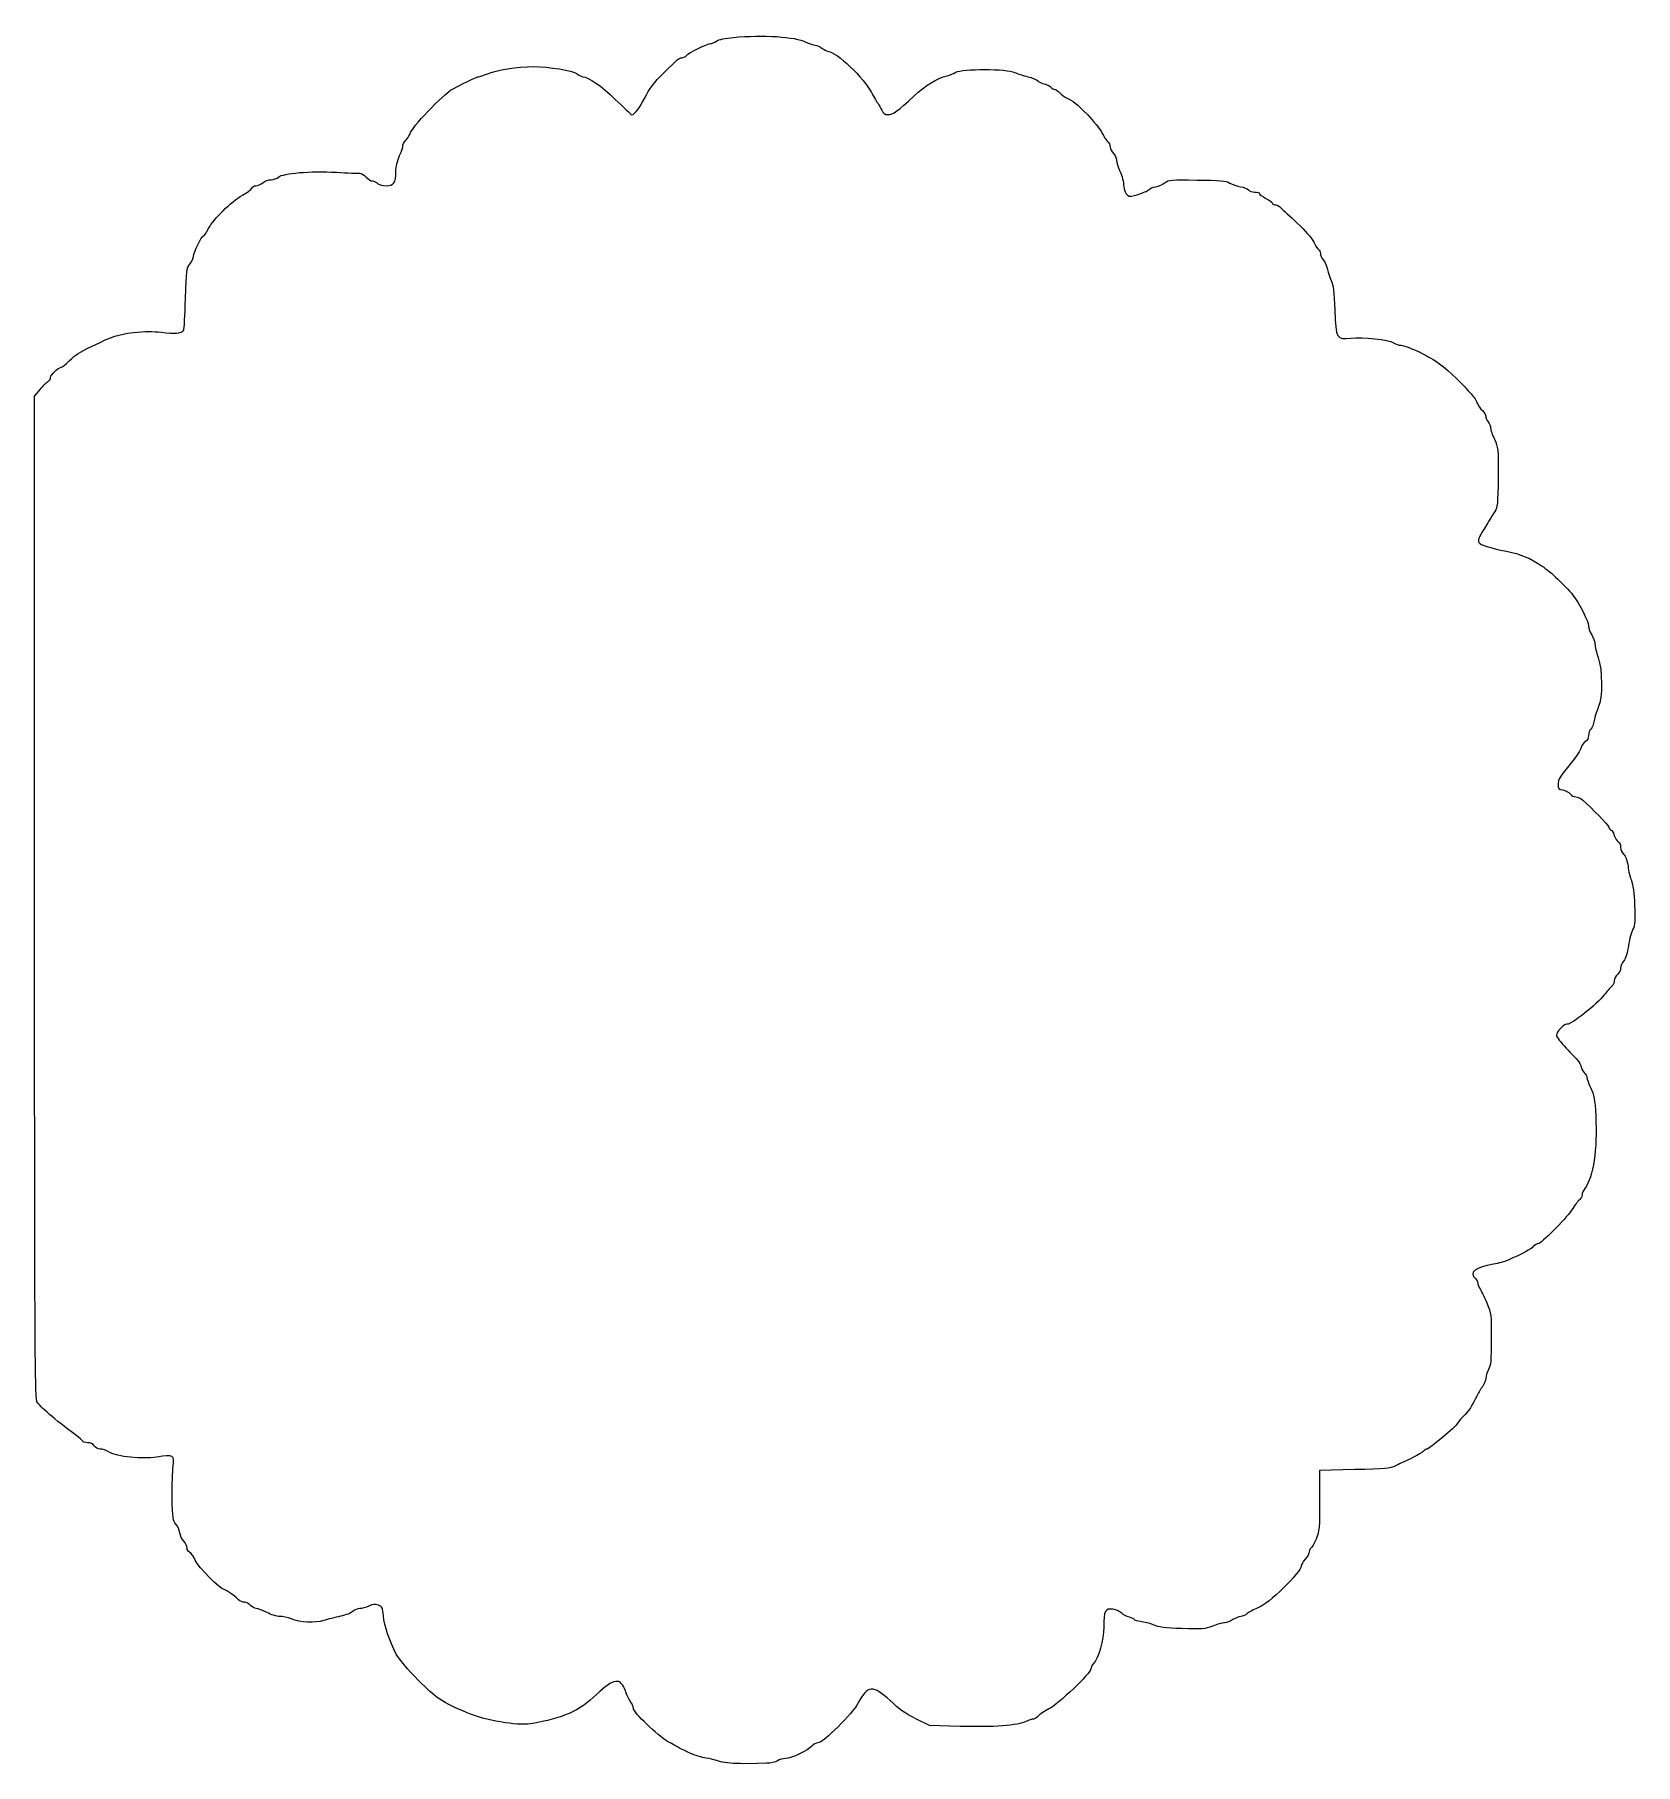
# Model space of a CAD drawing. Header units: centimetres. Extents: x -14.6 to 7, y -1 to 7.
# Drawn here: x 0.23 to 7.02, y -0.38 to 6.96 of the extents above; entities that cross this region are included whole.
import ezdxf

# ---------------------------------------------------------------- set-up
doc = ezdxf.new("R2010")
doc.units = ezdxf.units.CM
doc.header["$MEASUREMENT"] = 0
doc.layers.add('Layer 1', color=7, linetype='Continuous')

msp = doc.modelspace()

# ---------------------------------------------------------------- linework, layer by layer
at = {"layer": 'Layer 1', "color": 92}
msp.add_open_spline([(3.19037, 6.94553), (3.15833, 6.94285), (3.12772, 6.93615), (3.11886, 6.93011), (3.11886, 6.93011), (3.11065, 6.92408), (3.09909, 6.91939), (3.09364, 6.91939), (3.09364, 6.91939), (3.07935, 6.91939), (3.00032, 6.88052), (2.99077, 6.86912), (2.99077, 6.86912), (2.98603, 6.86376), (2.97783, 6.85907), (2.97172, 6.85907), (2.97172, 6.85907), (2.96013, 6.85907), (2.95809, 6.85772), (2.89137, 6.79137), (2.89137, 6.79137), (2.8566, 6.75718), (2.83414, 6.72769), (2.81302, 6.6868), (2.81302, 6.6868), (2.78781, 6.63787), (2.76466, 6.61038), (2.75579, 6.6191), (2.75579, 6.6191), (2.75444, 6.62044), (2.72447, 6.64926), (2.68904, 6.68278), (2.68904, 6.68278), (2.63046, 6.73975), (2.57463, 6.77863), (2.55214, 6.77863), (2.55214, 6.77863), (2.54738, 6.77863), (2.53579, 6.78399), (2.52693, 6.7907), (2.52693, 6.7907), (2.50788, 6.80544), (2.40911, 6.82153), (2.34032, 6.82153), (2.34032, 6.82153), (2.27494, 6.82153), (2.18297, 6.80745), (2.14688, 6.79137), (2.14688, 6.79137), (2.13053, 6.78466), (2.11352, 6.77863), (2.10873, 6.77863), (2.10873, 6.77863), (2.10193, 6.77863), (2.06719, 6.76187), (1.9984, 6.72635), (1.9984, 6.72635), (1.96162, 6.70624), (1.81925, 6.55743), (1.81925, 6.53799), (1.81925, 6.53799), (1.81925, 6.53464), (1.8111, 6.52258), (1.80157, 6.51118), (1.80157, 6.51118), (1.79202, 6.49979), (1.78588, 6.48839), (1.78795, 6.48504), (1.78795, 6.48504), (1.78999, 6.48169), (1.78385, 6.46359), (1.7743, 6.44415), (1.7743, 6.44415), (1.76408, 6.42136), (1.75794, 6.39656), (1.75794, 6.37511), (1.75794, 6.37511), (1.75794, 6.32819), (1.7498, 6.31613), (1.71709, 6.31613), (1.71709, 6.31613), (1.70278, 6.31613), (1.68643, 6.32082), (1.68032, 6.32618), (1.68032, 6.32618), (1.67487, 6.33155), (1.66534, 6.33624), (1.6592, 6.33624), (1.6592, 6.33624), (1.65306, 6.33624), (1.64148, 6.34361), (1.63264, 6.35299), (1.63264, 6.35299), (1.62446, 6.36171), (1.61152, 6.36908), (1.60404, 6.36908), (1.60404, 6.36908), (1.59724, 6.36841), (1.55295, 6.37042), (1.50596, 6.3731), (1.50596, 6.3731), (1.39629, 6.37913), (1.27915, 6.36975), (1.26074, 6.35299), (1.26074, 6.35299), (1.25325, 6.34629), (1.23894, 6.3416), (1.22873, 6.3416), (1.22873, 6.3416), (1.21851, 6.3416), (1.20216, 6.33557), (1.19332, 6.32886), (1.19332, 6.32886), (1.18446, 6.32149), (1.1715, 6.31613), (1.16403, 6.31613), (1.16403, 6.31613), (1.15721, 6.31613), (1.14972, 6.31144), (1.14768, 6.30607), (1.14768, 6.30607), (1.14562, 6.30071), (1.12726, 6.2873), (1.10749, 6.27591), (1.10749, 6.27591), (1.05915, 6.24843), (0.98422, 6.17536), (0.96377, 6.13448), (0.96377, 6.13448), (0.95422, 6.11638), (0.94401, 6.10163), (0.94128, 6.10163), (0.94128, 6.10163), (0.93313, 6.10163), (0.89977, 6.03259), (0.89977, 6.01651), (0.89977, 6.01651), (0.89977, 6.00913), (0.89292, 5.99438), (0.88411, 5.98366), (0.88411, 5.98366), (0.86976, 5.96556), (0.8691, 5.95618), (0.86569, 5.83686), (0.86569, 5.83686), (0.86368, 5.76716), (0.86024, 5.70616), (0.85754, 5.70214), (0.85754, 5.70214), (0.84868, 5.6894), (0.81732, 5.68672), (0.76353, 5.6941), (0.76353, 5.6941), (0.72742, 5.69879), (0.69337, 5.69812), (0.64434, 5.69275), (0.64434, 5.69275), (0.57759, 5.68471), (0.55988, 5.67868), (0.46929, 5.63511), (0.46929, 5.63511), (0.40934, 5.60629), (0.40254, 5.60159), (0.37256, 5.57277), (0.37256, 5.57277), (0.3569, 5.55735), (0.34123, 5.54529), (0.33782, 5.54529), (0.33782, 5.54529), (0.32626, 5.54462), (0.29356, 5.51311), (0.29356, 5.50239), (0.29356, 5.50239), (0.29356, 5.49703), (0.28945, 5.48965), (0.28403, 5.48697), (0.28403, 5.48697), (0.27858, 5.48429), (0.26358, 5.4682), (0.24995, 5.45279), (0.24995, 5.45279), (0.24995, 5.45279), (0.22545, 5.42329), (0.22545, 5.42329), (0.22545, 5.42329), (0.22545, 5.42329), (0.22545, 3.29914), (0.22545, 3.29914), (0.22545, 3.29914), (0.22545, 1.47995), (0.2268, 1.17163), (0.23498, 1.1562), (0.23498, 1.1562), (0.24657, 1.13408), (0.31194, 1.07775), (0.39844, 1.01476), (0.39844, 1.01476), (0.41548, 1.00272), (0.42979, 0.98999), (0.42979, 0.98663), (0.42979, 0.98663), (0.42979, 0.98327), (0.43863, 0.98057), (0.45022, 0.98057), (0.45022, 0.98057), (0.46315, 0.98057), (0.47337, 0.97589), (0.47882, 0.96716), (0.47882, 0.96716), (0.48358, 0.95983), (0.49517, 0.95377), (0.50403, 0.95377), (0.50403, 0.95377), (0.51287, 0.95377), (0.52991, 0.94774), (0.54147, 0.94104), (0.54147, 0.94104), (0.57483, 0.92094), (0.68178, 0.90956), (0.74446, 0.91961), (0.74446, 0.91961), (0.8146, 0.93099), (0.82005, 0.92763), (0.81325, 0.88072), (0.81325, 0.88072), (0.81052, 0.85992), (0.80846, 0.7996), (0.80918, 0.74665), (0.80918, 0.74665), (0.81052, 0.65953), (0.8119, 0.64947), (0.82481, 0.6354), (0.82481, 0.6354), (0.83233, 0.62733), (0.83981, 0.61058), (0.84185, 0.59851), (0.84185, 0.59851), (0.84323, 0.58648), (0.85069, 0.57036), (0.8582, 0.56232), (0.8582, 0.56232), (0.86638, 0.55428), (0.87249, 0.54086), (0.87249, 0.53351), (0.87249, 0.53351), (0.87249, 0.52546), (0.87728, 0.51808), (0.8827, 0.51541), (0.8827, 0.51541), (0.88818, 0.5134), (0.89905, 0.49866), (0.90657, 0.48255), (0.90657, 0.48255), (0.92086, 0.45238), (1.01417, 0.35721), (1.02918, 0.35721), (1.02918, 0.35721), (1.03666, 0.35721), (1.06661, 0.33644), (1.09117, 0.31366), (1.09117, 0.31366), (1.09725, 0.30827), (1.10818, 0.30361), (1.11567, 0.30361), (1.11567, 0.30361), (1.12318, 0.30361), (1.13475, 0.29755), (1.14154, 0.29019), (1.14154, 0.29019), (1.14834, 0.28281), (1.15927, 0.27675), (1.16607, 0.27675), (1.16607, 0.27675), (1.1729, 0.27675), (1.19264, 0.2694), (1.21034, 0.26001), (1.21034, 0.26001), (1.22806, 0.25064), (1.25256, 0.24328), (1.2655, 0.24328), (1.2655, 0.24328), (1.27778, 0.24328), (1.29958, 0.23857), (1.31387, 0.23254), (1.31387, 0.23254), (1.35067, 0.21712), (1.41671, 0.21444), (1.45214, 0.22585), (1.45214, 0.22585), (1.46849, 0.23119), (1.50051, 0.23924), (1.52299, 0.24392), (1.52299, 0.24392), (1.54546, 0.24863), (1.5693, 0.258), (1.5761, 0.26472), (1.5761, 0.26472), (1.5829, 0.27141), (1.59586, 0.27675), (1.60472, 0.27675), (1.60472, 0.27675), (1.61356, 0.27675), (1.63126, 0.28146), (1.64354, 0.2875), (1.64354, 0.2875), (1.66055, 0.29554), (1.67076, 0.29623), (1.68442, 0.29086), (1.68442, 0.29086), (1.70005, 0.28482), (1.70278, 0.28014), (1.7055, 0.24527), (1.7055, 0.24527), (1.70892, 0.20304), (1.73072, 0.13936), (1.76001, 0.08374), (1.76001, 0.08374), (1.77157, 0.06228), (1.80972, 0.0167), (1.85333, -0.02754), (1.85333, -0.02754), (1.92826, -0.10329), (1.95345, -0.12004), (2.06108, -0.16629), (2.06108, -0.16629), (2.13394, -0.19778), (2.27563, -0.22191), (2.32944, -0.21254), (2.32944, -0.21254), (2.47041, -0.18841), (2.53444, -0.1596), (2.61004, -0.08787), (2.61004, -0.08787), (2.6829, -0.01815), (2.71222, -0.01482), (2.73198, -0.07244), (2.73198, -0.07244), (2.73741, -0.08853), (2.74762, -0.10933), (2.75444, -0.11869), (2.75444, -0.11869), (2.76056, -0.1274), (2.76601, -0.14015), (2.76601, -0.14687), (2.76601, -0.14687), (2.76601, -0.16362), (2.86888, -0.26281), (2.9111, -0.28694), (2.9111, -0.28694), (2.96286, -0.31642), (2.96355, -0.31642), (3.00577, -0.33652), (3.00577, -0.33652), (3.02691, -0.34658), (3.05755, -0.356), (3.07388, -0.35801), (3.07388, -0.35801), (3.09023, -0.35999), (3.10864, -0.3647), (3.11475, -0.36737), (3.11475, -0.36737), (3.13928, -0.3801), (3.22104, -0.38481), (3.33137, -0.3801), (3.33137, -0.3801), (3.34838, -0.37947), (3.36881, -0.37476), (3.37701, -0.36941), (3.37701, -0.36941), (3.38516, -0.36401), (3.40082, -0.35999), (3.41103, -0.35999), (3.41103, -0.35999), (3.43556, -0.35999), (3.50845, -0.32581), (3.52343, -0.30705), (3.52343, -0.30705), (3.53026, -0.29967), (3.54182, -0.29297), (3.54931, -0.29297), (3.54931, -0.29297), (3.5718, -0.29297), (3.69644, -0.16896), (3.72025, -0.12404), (3.72025, -0.12404), (3.75909, -0.049), (3.78362, -0.04696), (3.85514, -0.11398), (3.85514, -0.11398), (3.89329, -0.1502), (3.92258, -0.17097), (3.96481, -0.19111), (3.96481, -0.19111), (3.96481, -0.19111), (4.0227, -0.21923), (4.0227, -0.21923), (4.0227, -0.21923), (4.0227, -0.21923), (4.15211, -0.22326), (4.15211, -0.22326), (4.15211, -0.22326), (4.29104, -0.22797), (4.39867, -0.21992), (4.43204, -0.20249), (4.43204, -0.20249), (4.44294, -0.19714), (4.45725, -0.19243), (4.46339, -0.19243), (4.46339, -0.19243), (4.46953, -0.19243), (4.47903, -0.18709), (4.48381, -0.17971), (4.48381, -0.17971), (4.48858, -0.17298), (4.50903, -0.1596), (4.52877, -0.14954), (4.52877, -0.14954), (4.56896, -0.12943), (4.70723, 0.00262), (4.70723, 0.02074), (4.70723, 0.02074), (4.70723, 0.02675), (4.71196, 0.03614), (4.7181, 0.04284), (4.7181, 0.04284), (4.74059, 0.06697), (4.76171, 0.14338), (4.76171, 0.19836), (4.76171, 0.19836), (4.76171, 0.2667), (4.76853, 0.27945), (4.80121, 0.27345), (4.80121, 0.27345), (4.81552, 0.27075), (4.83185, 0.26339), (4.83799, 0.25665), (4.83799, 0.25665), (4.84412, 0.24995), (4.85913, 0.2426), (4.87069, 0.2399), (4.87069, 0.2399), (4.88159, 0.23723), (4.89114, 0.2332), (4.89114, 0.22984), (4.89114, 0.22984), (4.89114, 0.22717), (4.90543, 0.22315), (4.92382, 0.22048), (4.92382, 0.22048), (4.94152, 0.21847), (4.96536, 0.21177), (4.97626, 0.20574), (4.97626, 0.20574), (4.99123, 0.19836), (5.02396, 0.19434), (5.09207, 0.19166), (5.09207, 0.19166), (5.17787, 0.1883), (5.19081, 0.18963), (5.22351, 0.20238), (5.22351, 0.20238), (5.24325, 0.20974), (5.2664, 0.21643), (5.2746, 0.21643), (5.2746, 0.21643), (5.28275, 0.21643), (5.2991, 0.22249), (5.31003, 0.22984), (5.31003, 0.22984), (5.32159, 0.23723), (5.33657, 0.24328), (5.34339, 0.24328), (5.34339, 0.24328), (5.35088, 0.24328), (5.36313, 0.24863), (5.37062, 0.25532), (5.37062, 0.25532), (5.37879, 0.26204), (5.39922, 0.27276), (5.41629, 0.27945), (5.41629, 0.27945), (5.45986, 0.29488), (5.59948, 0.43095), (5.59948, 0.45776), (5.59948, 0.45776), (5.59948, 0.46175), (5.60697, 0.47453), (5.6165, 0.48591), (5.6165, 0.48591), (5.62605, 0.49662), (5.63356, 0.51139), (5.63356, 0.51808), (5.63356, 0.51808), (5.63356, 0.5248), (5.63692, 0.53149), (5.64105, 0.53282), (5.64105, 0.53282), (5.64512, 0.53417), (5.65465, 0.5516), (5.66285, 0.57171), (5.66285, 0.57171), (5.67645, 0.60523), (5.6778, 0.62129), (5.6778, 0.73594), (5.6778, 0.73594), (5.6778, 0.73594), (5.6778, 0.86328), (5.6778, 0.86328), (5.6778, 0.86328), (5.6778, 0.86328), (5.82766, 0.86662), (5.82766, 0.86662), (5.82766, 0.86662), (5.95093, 0.86934), (5.98093, 0.87201), (5.99795, 0.88138), (5.99795, 0.88138), (6.00951, 0.88741), (6.0388, 0.90149), (6.06332, 0.91287), (6.06332, 0.91287), (6.08854, 0.92427), (6.11238, 0.93834), (6.11714, 0.94372), (6.11714, 0.94372), (6.1219, 0.94909), (6.12939, 0.95377), (6.13349, 0.95377), (6.13349, 0.95377), (6.14233, 0.95377), (6.26017, 1.0523), (6.26017, 1.05968), (6.26017, 1.05968), (6.26017, 1.06235), (6.27174, 1.07643), (6.28605, 1.09119), (6.28605, 1.09119), (6.31195, 1.11734), (6.32352, 1.13541), (6.34598, 1.18168), (6.34598, 1.18168), (6.35212, 1.19441), (6.36304, 1.21184), (6.36984, 1.22121), (6.36984, 1.22121), (6.37664, 1.22992), (6.38278, 1.24468), (6.38278, 1.25338), (6.38278, 1.25338), (6.38278, 1.26212), (6.38821, 1.27886), (6.39434, 1.29093), (6.39434, 1.29093), (6.4039, 1.30836), (6.40593, 1.33181), (6.40593, 1.41962), (6.40593, 1.41962), (6.40662, 1.52284), (6.40593, 1.52887), (6.38686, 1.57379), (6.38686, 1.57379), (6.37596, 1.59994), (6.36304, 1.62674), (6.35826, 1.63412), (6.35826, 1.63412), (6.3528, 1.6415), (6.34873, 1.65222), (6.34873, 1.65825), (6.34873, 1.65825), (6.34873, 1.66428), (6.34397, 1.67301), (6.33852, 1.67767), (6.33852, 1.67767), (6.30923, 1.70183), (6.33918, 1.72596), (6.41548, 1.73868), (6.41548, 1.73868), (6.43726, 1.74204), (6.46385, 1.74874), (6.47472, 1.75411), (6.47472, 1.75411), (6.54145, 1.78427), (6.57484, 1.80168), (6.58439, 1.81308), (6.58439, 1.81308), (6.59119, 1.8198), (6.60006, 1.82518), (6.60413, 1.82518), (6.60413, 1.82518), (6.61776, 1.82518), (6.71925, 1.92635), (6.7465, 1.96726), (6.7465, 1.96726), (6.7601, 1.98803), (6.77579, 2.00882), (6.78122, 2.01284), (6.78122, 2.01284), (6.78667, 2.01753), (6.79146, 2.02626), (6.79146, 2.03229), (6.79146, 2.03229), (6.79146, 2.0383), (6.79688, 2.05102), (6.80302, 2.05975), (6.80302, 2.05975), (6.83982, 2.11071), (6.85617, 2.22398), (6.84932, 2.3681), (6.84932, 2.3681), (6.84525, 2.43713), (6.84183, 2.45793), (6.82823, 2.48605), (6.82823, 2.48605), (6.81937, 2.50484), (6.81188, 2.52495), (6.81188, 2.53032), (6.81188, 2.53032), (6.81188, 2.53632), (6.80781, 2.54439), (6.80236, 2.54841), (6.80236, 2.54841), (6.79688, 2.5531), (6.79074, 2.5645), (6.78804, 2.57455), (6.78804, 2.57455), (6.78532, 2.58461), (6.77918, 2.59734), (6.77373, 2.60268), (6.77373, 2.60268), (6.76897, 2.60805), (6.74579, 2.63221), (6.72335, 2.65565), (6.72335, 2.65565), (6.70086, 2.67978), (6.68248, 2.70391), (6.68248, 2.70994), (6.68248, 2.70994), (6.68248, 2.72468), (6.71311, 2.75688), (6.72674, 2.75688), (6.72674, 2.75688), (6.74852, 2.75688), (6.85205, 2.83864), (6.88681, 2.88287), (6.88681, 2.88287), (6.89975, 2.90031), (6.91475, 2.91706), (6.91949, 2.91973), (6.91949, 2.91973), (6.92356, 2.9224), (6.92769, 2.93182), (6.92769, 2.94053), (6.92769, 2.94053), (6.92769, 2.94926), (6.93378, 2.9613), (6.94129, 2.96802), (6.94129, 2.96802), (6.94878, 2.97471), (6.95492, 2.98678), (6.95492, 2.99482), (6.95492, 2.99482), (6.95492, 3.00286), (6.96037, 3.01694), (6.96786, 3.02567), (6.96786, 3.02567), (6.97534, 3.03504), (6.98421, 3.06319), (6.98828, 3.09134), (6.98828, 3.09134), (6.99238, 3.11814), (7.00122, 3.14965), (7.00736, 3.16106), (7.00736, 3.16106), (7.01622, 3.17783), (7.01757, 3.19656), (7.01416, 3.26229), (7.01416, 3.26229), (7.01215, 3.31187), (7.00667, 3.35277), (7.00056, 3.36682), (7.00056, 3.36682), (6.99508, 3.37958), (6.98828, 3.40707), (6.98624, 3.42781), (6.98624, 3.42781), (6.98286, 3.45263), (6.97672, 3.47006), (6.96786, 3.47808), (6.96786, 3.47808), (6.96106, 3.48414), (6.95492, 3.49819), (6.95492, 3.50893), (6.95492, 3.50893), (6.95492, 3.51965), (6.95084, 3.5297), (6.9447, 3.53171), (6.9447, 3.53171), (6.93925, 3.53375), (6.93177, 3.54579), (6.92769, 3.55851), (6.92769, 3.55851), (6.92356, 3.57127), (6.91748, 3.58132), (6.91404, 3.58132), (6.91404, 3.58132), (6.91063, 3.58132), (6.90655, 3.58669), (6.90454, 3.59339), (6.90454, 3.59339), (6.90041, 3.60548), (6.83503, 3.6725), (6.79487, 3.70734), (6.79487, 3.70734), (6.78532, 3.71538), (6.77172, 3.72208), (6.76487, 3.72208), (6.76487, 3.72208), (6.75807, 3.72208), (6.74717, 3.72745), (6.74105, 3.73483), (6.74105, 3.73483), (6.73492, 3.74153), (6.72063, 3.74891), (6.70904, 3.75158), (6.70904, 3.75158), (6.69269, 3.75425), (6.68928, 3.75827), (6.68928, 3.7737), (6.68928, 3.7737), (6.68996, 3.79717), (6.69676, 3.80854), (6.74513, 3.86689), (6.74513, 3.86689), (6.76624, 3.89234), (6.78601, 3.92184), (6.78804, 3.93189), (6.78804, 3.93189), (6.79074, 3.94195), (6.79895, 3.95332), (6.80574, 3.95737), (6.80574, 3.95737), (6.81395, 3.96139), (6.81868, 3.97145), (6.81868, 3.98283), (6.81868, 3.98283), (6.81868, 3.99354), (6.82278, 4.00563), (6.82823, 4.00963), (6.82823, 4.00963), (6.83368, 4.01434), (6.84048, 4.03042), (6.84252, 4.04585), (6.84252, 4.04585), (6.84525, 4.06125), (6.85345, 4.08673), (6.86025, 4.10215), (6.86025, 4.10215), (6.87861, 4.14303), (6.87861, 4.26035), (6.85956, 4.31395), (6.85956, 4.31395), (6.85205, 4.33475), (6.84594, 4.3602), (6.84594, 4.37026), (6.84594, 4.37026), (6.84594, 4.38097), (6.83982, 4.39841), (6.83231, 4.40915), (6.83231, 4.40915), (6.82482, 4.42053), (6.81868, 4.43727), (6.81868, 4.44733), (6.81868, 4.44733), (6.81868, 4.46744), (6.78053, 4.54253), (6.75264, 4.57806), (6.75264, 4.57806), (6.71788, 4.62095), (6.65932, 4.67659), (6.61982, 4.70339), (6.61982, 4.70339), (6.57347, 4.7349), (6.53058, 4.753), (6.47131, 4.76438), (6.47131, 4.76438), (6.39842, 4.77914), (6.36032, 4.79121), (6.35349, 4.80192), (6.35349, 4.80192), (6.34873, 4.80999), (6.35212, 4.82071), (6.3664, 4.84415), (6.3664, 4.84415), (6.37733, 4.86092), (6.39096, 4.88371), (6.39707, 4.89511), (6.39707, 4.89511), (6.40321, 4.90582), (6.41342, 4.92257), (6.42091, 4.93331), (6.42091, 4.93331), (6.4325, 4.95006), (6.43385, 4.96615), (6.43522, 5.07876), (6.43522, 5.07876), (6.43591, 5.19874), (6.43522, 5.20679), (6.41956, 5.23964), (6.41956, 5.23964), (6.4107, 5.2584), (6.40321, 5.27985), (6.40321, 5.28722), (6.40321, 5.28722), (6.40321, 5.2946), (6.39842, 5.30667), (6.39299, 5.31337), (6.39299, 5.31337), (6.38754, 5.32074), (6.38278, 5.33147), (6.38278, 5.3375), (6.38278, 5.3375), (6.38278, 5.34353), (6.37664, 5.35425), (6.36847, 5.36163), (6.36847, 5.36163), (6.36098, 5.36833), (6.35011, 5.38375), (6.34532, 5.39581), (6.34532, 5.39581), (6.34055, 5.40721), (6.32762, 5.42597), (6.31669, 5.4367), (6.31669, 5.4367), (6.30648, 5.44809), (6.29288, 5.46284), (6.28674, 5.46955), (6.28674, 5.46955), (6.25814, 5.50172), (6.18387, 5.56607), (6.16006, 5.57813), (6.16006, 5.57813), (6.14577, 5.58618), (6.12939, 5.59489), (6.12397, 5.59824), (6.12397, 5.59824), (6.09941, 5.61366), (6.03472, 5.63913), (6.02178, 5.63913), (6.02178, 5.63913), (6.0143, 5.63913), (6.00067, 5.64382), (5.99181, 5.64985), (5.99181, 5.64985), (5.97138, 5.66259), (5.86034, 5.67465), (5.81062, 5.66929), (5.81062, 5.66929), (5.74866, 5.66259), (5.74659, 5.66594), (5.74252, 5.78794), (5.74252, 5.78794), (5.7391, 5.86502), (5.73572, 5.89585), (5.72685, 5.91328), (5.72685, 5.91328), (5.72072, 5.92535), (5.71392, 5.94612), (5.71122, 5.9602), (5.71122, 5.9602), (5.70846, 5.97361), (5.70098, 5.9917), (5.69415, 6.00042), (5.69415, 6.00042), (5.68666, 6.00913), (5.68121, 6.02187), (5.68121, 6.02857), (5.68121, 6.02857), (5.68121, 6.03527), (5.6778, 6.04265), (5.67441, 6.04466), (5.67441, 6.04466), (5.67034, 6.04734), (5.66079, 6.06141), (5.6533, 6.07683), (5.6533, 6.07683), (5.64512, 6.09225), (5.61377, 6.12844), (5.58313, 6.15659), (5.58313, 6.15659), (5.55318, 6.18542), (5.52183, 6.21491), (5.51368, 6.22229), (5.51368, 6.22229), (5.5055, 6.22966), (5.49389, 6.23569), (5.4878, 6.23569), (5.4878, 6.23569), (5.48166, 6.23569), (5.47688, 6.23837), (5.47688, 6.2424), (5.47688, 6.2424), (5.47688, 6.24575), (5.46462, 6.25513), (5.44965, 6.2625), (5.44965, 6.2625), (5.43465, 6.26988), (5.42237, 6.27926), (5.42237, 6.28261), (5.42237, 6.28261), (5.42237, 6.28663), (5.41356, 6.28932), (5.40263, 6.28932), (5.40263, 6.28932), (5.39176, 6.28932), (5.37948, 6.29334), (5.37541, 6.2987), (5.37541, 6.2987), (5.37133, 6.30339), (5.35633, 6.30943), (5.34204, 6.31211), (5.34204, 6.31211), (5.32839, 6.31412), (5.30797, 6.32149), (5.2964, 6.32752), (5.2964, 6.32752), (5.27936, 6.33758), (5.25552, 6.33959), (5.15744, 6.34026), (5.15744, 6.34026), (5.04984, 6.3416), (5.0369, 6.34093), (5.0219, 6.32953), (5.0219, 6.32953), (5.01303, 6.32216), (4.99533, 6.31478), (4.9824, 6.31211), (4.9824, 6.31211), (4.97015, 6.31009), (4.95652, 6.30406), (4.95242, 6.29937), (4.95242, 6.29937), (4.94832, 6.29401), (4.92789, 6.28529), (4.90815, 6.27859), (4.90815, 6.27859), (4.86114, 6.26451), (4.85299, 6.27055), (4.84619, 6.32015), (4.84619, 6.32015), (4.84412, 6.34026), (4.83597, 6.36774), (4.82912, 6.38114), (4.82912, 6.38114), (4.82163, 6.39522), (4.81618, 6.41399), (4.81618, 6.42404), (4.81618, 6.42404), (4.81618, 6.43343), (4.81007, 6.44683), (4.80256, 6.45354), (4.80256, 6.45354), (4.7951, 6.46024), (4.78896, 6.47231), (4.78896, 6.48035), (4.78896, 6.48035), (4.78896, 6.48906), (4.7842, 6.49912), (4.77806, 6.50448), (4.77806, 6.50448), (4.77192, 6.50917), (4.76171, 6.52526), (4.75422, 6.54067), (4.75422, 6.54067), (4.74673, 6.55542), (4.71948, 6.59028), (4.69223, 6.61776), (4.69223, 6.61776), (4.64592, 6.66535), (4.6323, 6.67608), (4.60163, 6.69015), (4.60163, 6.69015), (4.59415, 6.69417), (4.5819, 6.70289), (4.57507, 6.71093), (4.57507, 6.71093), (4.56758, 6.71831), (4.55806, 6.72501), (4.55398, 6.72501), (4.55398, 6.72501), (4.54919, 6.72501), (4.54171, 6.72903), (4.53763, 6.73439), (4.53763, 6.73439), (4.53284, 6.73975), (4.52059, 6.74645), (4.50969, 6.74847), (4.50969, 6.74847), (4.49882, 6.75048), (4.48654, 6.75651), (4.48247, 6.76187), (4.48247, 6.76187), (4.47836, 6.76656), (4.45929, 6.77461), (4.43952, 6.77863), (4.43952, 6.77863), (4.41979, 6.78332), (4.39528, 6.79204), (4.3837, 6.7974), (4.3837, 6.7974), (4.35372, 6.81281), (4.15824, 6.81281), (4.13438, 6.79807), (4.13438, 6.79807), (4.12552, 6.79204), (4.10919, 6.78533), (4.09763, 6.78265), (4.09763, 6.78265), (4.05403, 6.7726), (4.00569, 6.74243), (3.95661, 6.69618), (3.95661, 6.69618), (3.88922, 6.63385), (3.86739, 6.61776), (3.84559, 6.61776), (3.84559, 6.61776), (3.83334, 6.61776), (3.82585, 6.62312), (3.8204, 6.63653), (3.8204, 6.63653), (3.81564, 6.64658), (3.80884, 6.65932), (3.80405, 6.66468), (3.80405, 6.66468), (3.79997, 6.67004), (3.78703, 6.69149), (3.77682, 6.7116), (3.77682, 6.7116), (3.74547, 6.77193), (3.62559, 6.88588), (3.59429, 6.88588), (3.59429, 6.88588), (3.5895, 6.88588), (3.57722, 6.89191), (3.56769, 6.89928), (3.56769, 6.89928), (3.55814, 6.90666), (3.54454, 6.91269), (3.53772, 6.91269), (3.53772, 6.91269), (3.53092, 6.91269), (3.51322, 6.91872), (3.49824, 6.92609), (3.49824, 6.92609), (3.4526, 6.94888), (3.31637, 6.9576), (3.19037, 6.94553)], degree=3, knots=[0, 0, 0, 0, 0.0037736, 0.0037736, 0.0037736, 0.0037736, 0.0075472, 0.0075472, 0.0075472, 0.0075472, 0.0113208, 0.0113208, 0.0113208, 0.0113208, 0.0150943, 0.0150943, 0.0150943, 0.0150943, 0.0188679, 0.0188679, 0.0188679, 0.0188679, 0.0226415, 0.0226415, 0.0226415, 0.0226415, 0.0264151, 0.0264151, 0.0264151, 0.0264151, 0.0301887, 0.0301887, 0.0301887, 0.0301887, 0.0339623, 0.0339623, 0.0339623, 0.0339623, 0.0377358, 0.0377358, 0.0377358, 0.0377358, 0.0415094, 0.0415094, 0.0415094, 0.0415094, 0.045283, 0.045283, 0.045283, 0.045283, 0.0490566, 0.0490566, 0.0490566, 0.0490566, 0.0528302, 0.0528302, 0.0528302, 0.0528302, 0.0566038, 0.0566038, 0.0566038, 0.0566038, 0.0603774, 0.0603774, 0.0603774, 0.0603774, 0.0641509, 0.0641509, 0.0641509, 0.0641509, 0.0679245, 0.0679245, 0.0679245, 0.0679245, 0.0716981, 0.0716981, 0.0716981, 0.0716981, 0.0754717, 0.0754717, 0.0754717, 0.0754717, 0.0792453, 0.0792453, 0.0792453, 0.0792453, 0.0830189, 0.0830189, 0.0830189, 0.0830189, 0.0867925, 0.0867925, 0.0867925, 0.0867925, 0.090566, 0.090566, 0.090566, 0.090566, 0.0943396, 0.0943396, 0.0943396, 0.0943396, 0.0981132, 0.0981132, 0.0981132, 0.0981132, 0.1018868, 0.1018868, 0.1018868, 0.1018868, 0.1056604, 0.1056604, 0.1056604, 0.1056604, 0.109434, 0.109434, 0.109434, 0.109434, 0.1132075, 0.1132075, 0.1132075, 0.1132075, 0.1169811, 0.1169811, 0.1169811, 0.1169811, 0.1207547, 0.1207547, 0.1207547, 0.1207547, 0.1245283, 0.1245283, 0.1245283, 0.1245283, 0.1283019, 0.1283019, 0.1283019, 0.1283019, 0.1320755, 0.1320755, 0.1320755, 0.1320755, 0.1358491, 0.1358491, 0.1358491, 0.1358491, 0.1396226, 0.1396226, 0.1396226, 0.1396226, 0.1433962, 0.1433962, 0.1433962, 0.1433962, 0.1471698, 0.1471698, 0.1471698, 0.1471698, 0.1509434, 0.1509434, 0.1509434, 0.1509434, 0.154717, 0.154717, 0.154717, 0.154717, 0.1584906, 0.1584906, 0.1584906, 0.1584906, 0.1622642, 0.1622642, 0.1622642, 0.1622642, 0.1660377, 0.1660377, 0.1660377, 0.1660377, 0.1698113, 0.1698113, 0.1698113, 0.1698113, 0.1735849, 0.1735849, 0.1735849, 0.1735849, 0.1773585, 0.1773585, 0.1773585, 0.1773585, 0.1811321, 0.1811321, 0.1811321, 0.1811321, 0.1849057, 0.1849057, 0.1849057, 0.1849057, 0.1886792, 0.1886792, 0.1886792, 0.1886792, 0.1924528, 0.1924528, 0.1924528, 0.1924528, 0.1962264, 0.1962264, 0.1962264, 0.1962264, 0.2, 0.2, 0.2, 0.2, 0.2037736, 0.2037736, 0.2037736, 0.2037736, 0.2075472, 0.2075472, 0.2075472, 0.2075472, 0.2113208, 0.2113208, 0.2113208, 0.2113208, 0.2150943, 0.2150943, 0.2150943, 0.2150943, 0.2188679, 0.2188679, 0.2188679, 0.2188679, 0.2226415, 0.2226415, 0.2226415, 0.2226415, 0.2264151, 0.2264151, 0.2264151, 0.2264151, 0.2301887, 0.2301887, 0.2301887, 0.2301887, 0.2339623, 0.2339623, 0.2339623, 0.2339623, 0.2377358, 0.2377358, 0.2377358, 0.2377358, 0.2415094, 0.2415094, 0.2415094, 0.2415094, 0.245283, 0.245283, 0.245283, 0.245283, 0.2490566, 0.2490566, 0.2490566, 0.2490566, 0.2528302, 0.2528302, 0.2528302, 0.2528302, 0.2566038, 0.2566038, 0.2566038, 0.2566038, 0.2603774, 0.2603774, 0.2603774, 0.2603774, 0.2641509, 0.2641509, 0.2641509, 0.2641509, 0.2679245, 0.2679245, 0.2679245, 0.2679245, 0.2716981, 0.2716981, 0.2716981, 0.2716981, 0.2754717, 0.2754717, 0.2754717, 0.2754717, 0.2792453, 0.2792453, 0.2792453, 0.2792453, 0.2830189, 0.2830189, 0.2830189, 0.2830189, 0.2867925, 0.2867925, 0.2867925, 0.2867925, 0.290566, 0.290566, 0.290566, 0.290566, 0.2943396, 0.2943396, 0.2943396, 0.2943396, 0.2981132, 0.2981132, 0.2981132, 0.2981132, 0.3018868, 0.3018868, 0.3018868, 0.3018868, 0.3056604, 0.3056604, 0.3056604, 0.3056604, 0.309434, 0.309434, 0.309434, 0.309434, 0.3132075, 0.3132075, 0.3132075, 0.3132075, 0.3169811, 0.3169811, 0.3169811, 0.3169811, 0.3207547, 0.3207547, 0.3207547, 0.3207547, 0.3245283, 0.3245283, 0.3245283, 0.3245283, 0.3283019, 0.3283019, 0.3283019, 0.3283019, 0.3320755, 0.3320755, 0.3320755, 0.3320755, 0.3358491, 0.3358491, 0.3358491, 0.3358491, 0.3396226, 0.3396226, 0.3396226, 0.3396226, 0.3433962, 0.3433962, 0.3433962, 0.3433962, 0.3471698, 0.3471698, 0.3471698, 0.3471698, 0.3509434, 0.3509434, 0.3509434, 0.3509434, 0.354717, 0.354717, 0.354717, 0.354717, 0.3584906, 0.3584906, 0.3584906, 0.3584906, 0.3622642, 0.3622642, 0.3622642, 0.3622642, 0.3660377, 0.3660377, 0.3660377, 0.3660377, 0.3698113, 0.3698113, 0.3698113, 0.3698113, 0.3735849, 0.3735849, 0.3735849, 0.3735849, 0.3773585, 0.3773585, 0.3773585, 0.3773585, 0.3811321, 0.3811321, 0.3811321, 0.3811321, 0.3849057, 0.3849057, 0.3849057, 0.3849057, 0.3886792, 0.3886792, 0.3886792, 0.3886792, 0.3924528, 0.3924528, 0.3924528, 0.3924528, 0.3962264, 0.3962264, 0.3962264, 0.3962264, 0.4, 0.4, 0.4, 0.4, 0.4037736, 0.4037736, 0.4037736, 0.4037736, 0.4075472, 0.4075472, 0.4075472, 0.4075472, 0.4113208, 0.4113208, 0.4113208, 0.4113208, 0.4150943, 0.4150943, 0.4150943, 0.4150943, 0.4188679, 0.4188679, 0.4188679, 0.4188679, 0.4226415, 0.4226415, 0.4226415, 0.4226415, 0.4264151, 0.4264151, 0.4264151, 0.4264151, 0.4301887, 0.4301887, 0.4301887, 0.4301887, 0.4339623, 0.4339623, 0.4339623, 0.4339623, 0.4377358, 0.4377358, 0.4377358, 0.4377358, 0.4415094, 0.4415094, 0.4415094, 0.4415094, 0.445283, 0.445283, 0.445283, 0.445283, 0.4490566, 0.4490566, 0.4490566, 0.4490566, 0.4528302, 0.4528302, 0.4528302, 0.4528302, 0.4566038, 0.4566038, 0.4566038, 0.4566038, 0.4603774, 0.4603774, 0.4603774, 0.4603774, 0.4641509, 0.4641509, 0.4641509, 0.4641509, 0.4679245, 0.4679245, 0.4679245, 0.4679245, 0.4716981, 0.4716981, 0.4716981, 0.4716981, 0.4754717, 0.4754717, 0.4754717, 0.4754717, 0.4792453, 0.4792453, 0.4792453, 0.4792453, 0.4830189, 0.4830189, 0.4830189, 0.4830189, 0.4867925, 0.4867925, 0.4867925, 0.4867925, 0.490566, 0.490566, 0.490566, 0.490566, 0.4943396, 0.4943396, 0.4943396, 0.4943396, 0.4981132, 0.4981132, 0.4981132, 0.4981132, 0.5018868, 0.5018868, 0.5018868, 0.5018868, 0.5056604, 0.5056604, 0.5056604, 0.5056604, 0.509434, 0.509434, 0.509434, 0.509434, 0.5132075, 0.5132075, 0.5132075, 0.5132075, 0.5169811, 0.5169811, 0.5169811, 0.5169811, 0.5207547, 0.5207547, 0.5207547, 0.5207547, 0.5245283, 0.5245283, 0.5245283, 0.5245283, 0.5283019, 0.5283019, 0.5283019, 0.5283019, 0.5320755, 0.5320755, 0.5320755, 0.5320755, 0.5358491, 0.5358491, 0.5358491, 0.5358491, 0.5396226, 0.5396226, 0.5396226, 0.5396226, 0.5433962, 0.5433962, 0.5433962, 0.5433962, 0.5471698, 0.5471698, 0.5471698, 0.5471698, 0.5509434, 0.5509434, 0.5509434, 0.5509434, 0.554717, 0.554717, 0.554717, 0.554717, 0.5584906, 0.5584906, 0.5584906, 0.5584906, 0.5622642, 0.5622642, 0.5622642, 0.5622642, 0.5660377, 0.5660377, 0.5660377, 0.5660377, 0.5698113, 0.5698113, 0.5698113, 0.5698113, 0.5735849, 0.5735849, 0.5735849, 0.5735849, 0.5773585, 0.5773585, 0.5773585, 0.5773585, 0.5811321, 0.5811321, 0.5811321, 0.5811321, 0.5849057, 0.5849057, 0.5849057, 0.5849057, 0.5886792, 0.5886792, 0.5886792, 0.5886792, 0.5924528, 0.5924528, 0.5924528, 0.5924528, 0.5962264, 0.5962264, 0.5962264, 0.5962264, 0.6, 0.6, 0.6, 0.6, 0.6037736, 0.6037736, 0.6037736, 0.6037736, 0.6075472, 0.6075472, 0.6075472, 0.6075472, 0.6113208, 0.6113208, 0.6113208, 0.6113208, 0.6150943, 0.6150943, 0.6150943, 0.6150943, 0.6188679, 0.6188679, 0.6188679, 0.6188679, 0.6226415, 0.6226415, 0.6226415, 0.6226415, 0.6264151, 0.6264151, 0.6264151, 0.6264151, 0.6301887, 0.6301887, 0.6301887, 0.6301887, 0.6339623, 0.6339623, 0.6339623, 0.6339623, 0.6377358, 0.6377358, 0.6377358, 0.6377358, 0.6415094, 0.6415094, 0.6415094, 0.6415094, 0.645283, 0.645283, 0.645283, 0.645283, 0.6490566, 0.6490566, 0.6490566, 0.6490566, 0.6528302, 0.6528302, 0.6528302, 0.6528302, 0.6566038, 0.6566038, 0.6566038, 0.6566038, 0.6603774, 0.6603774, 0.6603774, 0.6603774, 0.6641509, 0.6641509, 0.6641509, 0.6641509, 0.6679245, 0.6679245, 0.6679245, 0.6679245, 0.6716981, 0.6716981, 0.6716981, 0.6716981, 0.6754717, 0.6754717, 0.6754717, 0.6754717, 0.6792453, 0.6792453, 0.6792453, 0.6792453, 0.6830189, 0.6830189, 0.6830189, 0.6830189, 0.6867925, 0.6867925, 0.6867925, 0.6867925, 0.690566, 0.690566, 0.690566, 0.690566, 0.6943396, 0.6943396, 0.6943396, 0.6943396, 0.6981132, 0.6981132, 0.6981132, 0.6981132, 0.7018868, 0.7018868, 0.7018868, 0.7018868, 0.7056604, 0.7056604, 0.7056604, 0.7056604, 0.709434, 0.709434, 0.709434, 0.709434, 0.7132075, 0.7132075, 0.7132075, 0.7132075, 0.7169811, 0.7169811, 0.7169811, 0.7169811, 0.7207547, 0.7207547, 0.7207547, 0.7207547, 0.7245283, 0.7245283, 0.7245283, 0.7245283, 0.7283019, 0.7283019, 0.7283019, 0.7283019, 0.7320755, 0.7320755, 0.7320755, 0.7320755, 0.7358491, 0.7358491, 0.7358491, 0.7358491, 0.7396226, 0.7396226, 0.7396226, 0.7396226, 0.7433962, 0.7433962, 0.7433962, 0.7433962, 0.7471698, 0.7471698, 0.7471698, 0.7471698, 0.7509434, 0.7509434, 0.7509434, 0.7509434, 0.754717, 0.754717, 0.754717, 0.754717, 0.7584906, 0.7584906, 0.7584906, 0.7584906, 0.7622642, 0.7622642, 0.7622642, 0.7622642, 0.7660377, 0.7660377, 0.7660377, 0.7660377, 0.7698113, 0.7698113, 0.7698113, 0.7698113, 0.7735849, 0.7735849, 0.7735849, 0.7735849, 0.7773585, 0.7773585, 0.7773585, 0.7773585, 0.7811321, 0.7811321, 0.7811321, 0.7811321, 0.7849057, 0.7849057, 0.7849057, 0.7849057, 0.7886792, 0.7886792, 0.7886792, 0.7886792, 0.7924528, 0.7924528, 0.7924528, 0.7924528, 0.7962264, 0.7962264, 0.7962264, 0.7962264, 0.8, 0.8, 0.8, 0.8, 0.8037736, 0.8037736, 0.8037736, 0.8037736, 0.8075472, 0.8075472, 0.8075472, 0.8075472, 0.8113208, 0.8113208, 0.8113208, 0.8113208, 0.8150943, 0.8150943, 0.8150943, 0.8150943, 0.8188679, 0.8188679, 0.8188679, 0.8188679, 0.8226415, 0.8226415, 0.8226415, 0.8226415, 0.8264151, 0.8264151, 0.8264151, 0.8264151, 0.8301887, 0.8301887, 0.8301887, 0.8301887, 0.8339623, 0.8339623, 0.8339623, 0.8339623, 0.8377358, 0.8377358, 0.8377358, 0.8377358, 0.8415094, 0.8415094, 0.8415094, 0.8415094, 0.845283, 0.845283, 0.845283, 0.845283, 0.8490566, 0.8490566, 0.8490566, 0.8490566, 0.8528302, 0.8528302, 0.8528302, 0.8528302, 0.8566038, 0.8566038, 0.8566038, 0.8566038, 0.8603774, 0.8603774, 0.8603774, 0.8603774, 0.8641509, 0.8641509, 0.8641509, 0.8641509, 0.8679245, 0.8679245, 0.8679245, 0.8679245, 0.8716981, 0.8716981, 0.8716981, 0.8716981, 0.8754717, 0.8754717, 0.8754717, 0.8754717, 0.8792453, 0.8792453, 0.8792453, 0.8792453, 0.8830189, 0.8830189, 0.8830189, 0.8830189, 0.8867925, 0.8867925, 0.8867925, 0.8867925, 0.890566, 0.890566, 0.890566, 0.890566, 0.8943396, 0.8943396, 0.8943396, 0.8943396, 0.8981132, 0.8981132, 0.8981132, 0.8981132, 0.9018868, 0.9018868, 0.9018868, 0.9018868, 0.9056604, 0.9056604, 0.9056604, 0.9056604, 0.909434, 0.909434, 0.909434, 0.909434, 0.9132075, 0.9132075, 0.9132075, 0.9132075, 0.9169811, 0.9169811, 0.9169811, 0.9169811, 0.9207547, 0.9207547, 0.9207547, 0.9207547, 0.9245283, 0.9245283, 0.9245283, 0.9245283, 0.9283019, 0.9283019, 0.9283019, 0.9283019, 0.9320755, 0.9320755, 0.9320755, 0.9320755, 0.9358491, 0.9358491, 0.9358491, 0.9358491, 0.9396226, 0.9396226, 0.9396226, 0.9396226, 0.9433962, 0.9433962, 0.9433962, 0.9433962, 0.9471698, 0.9471698, 0.9471698, 0.9471698, 0.9509434, 0.9509434, 0.9509434, 0.9509434, 0.954717, 0.954717, 0.954717, 0.954717, 0.9584906, 0.9584906, 0.9584906, 0.9584906, 0.9622642, 0.9622642, 0.9622642, 0.9622642, 0.9660377, 0.9660377, 0.9660377, 0.9660377, 0.9698113, 0.9698113, 0.9698113, 0.9698113, 0.9735849, 0.9735849, 0.9735849, 0.9735849, 0.9773585, 0.9773585, 0.9773585, 0.9773585, 0.9811321, 0.9811321, 0.9811321, 0.9811321, 0.9849057, 0.9849057, 0.9849057, 0.9849057, 0.9886792, 0.9886792, 0.9886792, 0.9886792, 0.9924528, 0.9924528, 0.9924528, 0.9924528, 1, 1, 1, 1], dxfattribs=at)

doc.saveas('drawing.dxf')
